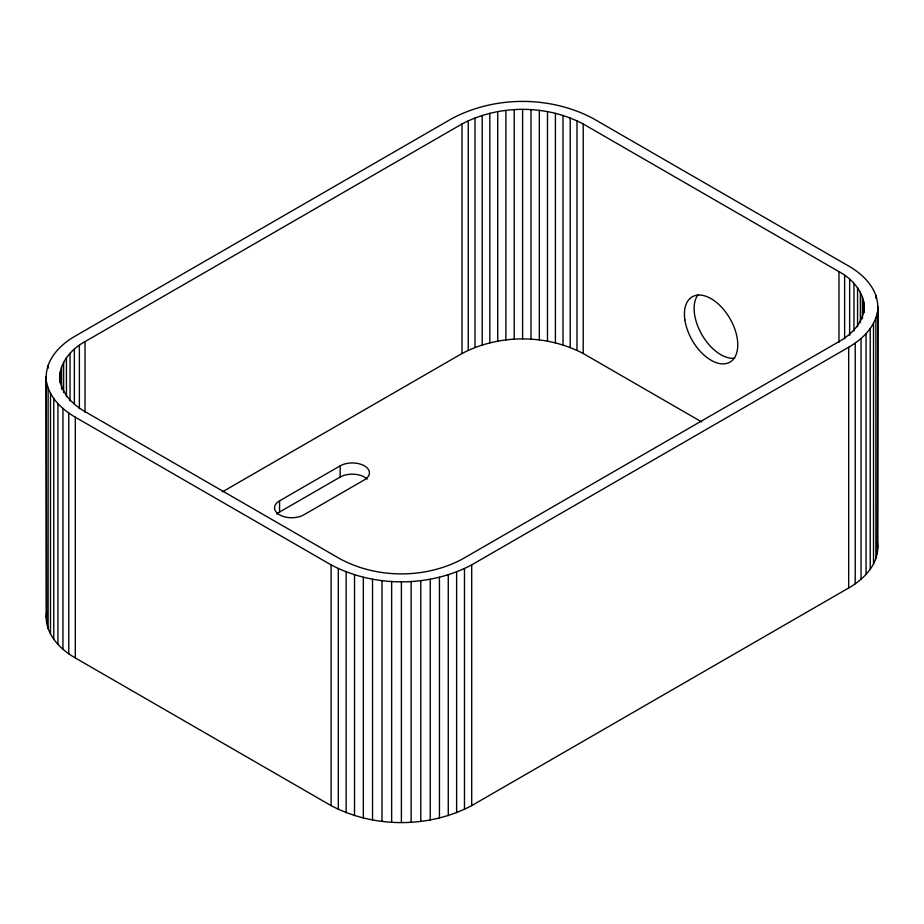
<?xml version="1.0" encoding="UTF-8"?>
<svg xmlns="http://www.w3.org/2000/svg" width="924" height="924" viewBox="0 0 924 924"><rect width="100%" height="100%" fill="white"/><g stroke="black" fill="none" stroke-linecap="round" stroke-linejoin="round"><path stroke-width="1.39" d="M46.2 376.622C46.419 358.57 60.58 344.467 75.318 336.024L452.298 118.376C495.229 95.75 549.988 95.75 592.908 118.376L848.682 266.043C863.42 274.486 877.581 288.577 877.8 306.641L877.8 547.378C877.581 565.43 863.42 579.533 848.682 587.976L471.702 805.624C428.771 828.251 374.012 828.251 331.092 805.624L75.318 657.957C60.58 649.514 46.419 635.423 46.2 617.359L46.2 376.622L46.674 622.995M59.91 382.397C57.681 364.761 70.328 349.572 85.02 341.626L462 123.978C499.006 104.47 546.211 104.47 583.217 123.978L838.98 271.644C853.672 279.591 866.319 294.779 864.09 312.404M46.2 617.359L46.674 611.734M864.09 306.641C863.894 322.199 851.685 334.349 838.98 341.626L462 559.274C424.994 578.782 377.789 578.782 340.783 559.274L85.02 411.607C72.315 404.331 60.106 392.18 59.91 376.622M877.326 553.002L877.8 306.641M46.674 382.247C49.584 397.874 62.116 409.528 75.318 417.209L331.092 564.876C374.012 587.502 428.771 587.502 471.702 564.876L848.682 347.228C861.884 339.547 874.416 327.893 877.326 312.266M222.326 491.903L462 353.522C499.006 334.026 546.211 334.026 583.217 353.522L701.743 421.956M279.568 500.843L340.182 465.846A17.14 9.898 0 0 1 364.426 465.846A17.14 9.898 0 0 1 364.426 479.845L303.811 514.841A17.14 9.898 0 0 1 279.568 514.841A17.14 9.898 0 0 1 279.568 500.843L279.568 512.035A17.14 9.898 0 0 0 276.842 514.091M279.568 512.035L340.182 477.05A17.14 9.898 0 0 1 367.14 479.094M877.326 541.753L877.8 547.378M875.894 295.437L875.894 298.325M875.894 317.833L875.894 558.581M873.515 323.296L873.515 564.044M870.235 328.598L870.235 569.346M866.065 333.691L866.065 574.439M863.674 301.79L863.674 313.34M862.439 296.985L862.439 318.641M861.041 338.531L861.041 579.279M860.394 292.273L860.394 322.591M857.564 287.699L857.564 326.68M855.231 343.047L855.231 583.795M853.961 283.31L853.961 330.954M849.641 279.14L849.641 335.447M848.682 347.228L848.682 587.976M844.628 275.237L844.628 338.762M838.98 271.644L838.98 342.388M583.217 123.978L583.217 353.522M576.98 120.721L576.98 350.265M570.223 117.822L570.223 347.378M563.016 115.327L563.016 344.871M555.405 113.248L555.405 342.804M547.493 111.619L547.493 341.164M539.327 110.441L539.327 339.986M531.011 109.725L531.011 339.27M522.603 109.482L522.603 339.039M514.206 109.725L514.206 339.27M505.89 110.441L505.89 339.986M497.724 111.619L497.724 341.164M489.812 113.248L489.812 342.804M482.201 115.327L482.201 344.871M474.994 117.822L474.994 347.378M471.702 564.876L471.702 805.624M468.237 120.721L468.237 350.265M464.472 568.653L464.472 809.401M462 123.978L462 353.522M456.629 572.014L456.629 812.762M448.267 574.913L448.267 815.649M439.443 577.315L439.443 818.063M430.249 579.209L430.249 819.958M420.79 580.584L420.79 821.332M411.134 581.415L411.134 822.152M401.397 581.681L401.397 822.429M391.649 581.415L391.649 822.152M381.993 580.584L381.993 821.332M372.534 579.209L372.534 819.958M363.34 577.315L363.34 818.063M354.527 574.913L354.527 815.649M346.154 572.014L346.154 812.762M340.182 465.846L340.182 477.05M338.311 568.653L338.311 809.401M331.092 564.876L331.092 805.624M85.02 341.626L85.02 412.37M79.372 345.229L79.372 408.743M75.318 417.209L75.318 657.957M74.359 349.122L74.359 403.984M70.039 353.291L70.039 400.935M68.769 413.04L68.769 653.776M66.436 357.68L66.436 396.662M63.606 362.254L63.606 392.573M62.959 408.512L62.959 649.26M61.561 366.967L61.561 389.166M60.326 371.771L60.326 383.321M57.935 403.684L57.935 644.421M53.765 398.591L53.765 639.327M50.485 393.278L50.485 634.026M48.106 365.419L48.106 368.306M48.106 387.814L48.106 628.563M734.649 358.189A37.711 21.772 60 0 1 701.87 334.65A37.711 21.772 60 0 1 698.105 294.594M684.857 319.831A37.711 21.772 60 0 0 728.343 362.924A37.711 21.772 60 0 0 720.096 305.682A37.711 21.772 60 0 0 684.857 319.831"/></g></svg>
